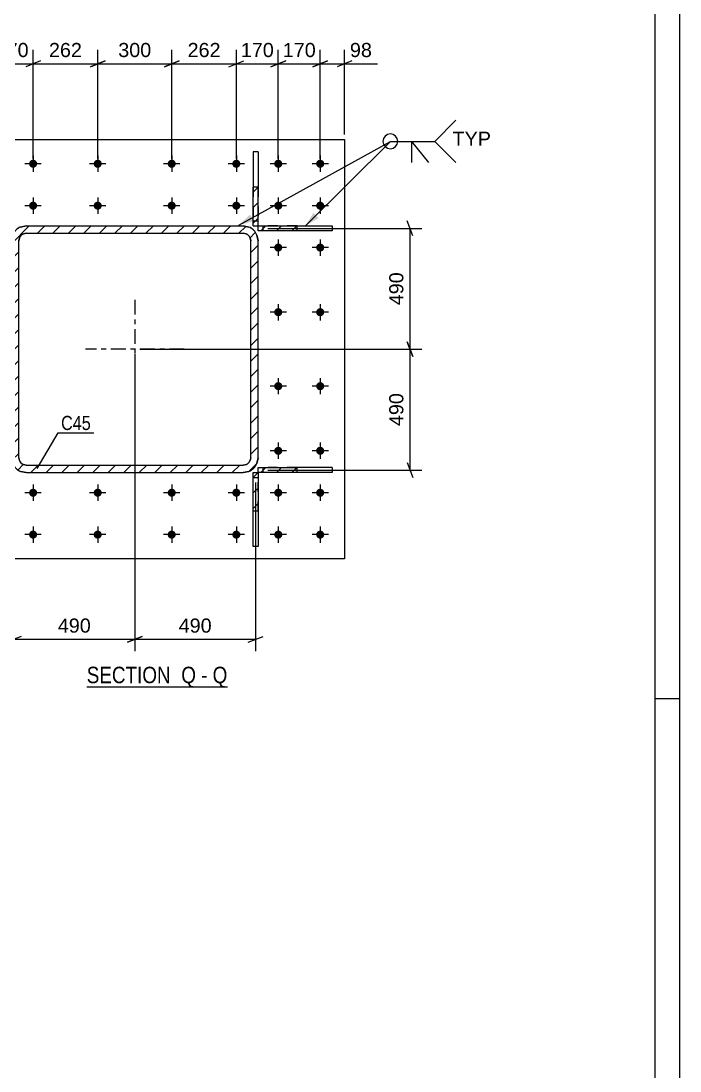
# Model space of a CAD drawing. Header units: millimetres. Extents: x -178 to 663, y -245 to 349.
# Drawn here: x 529.2 to 662.8, y -22.2 to 190.7 of the extents above; entities that cross this region are included whole.
import ezdxf

# ---------------------------------------------------------------- set-up
doc = ezdxf.new("R2010")
doc.units = ezdxf.units.MM
doc.linetypes.add('DXK_LINE_DOT2', pattern=[3.9198, 1.9599, -1.9599])
doc.linetypes.add('DXK_LINE_DOT3', pattern=[5.9187, 2.979, -0.9799, 0.9799, -0.9799])
doc.styles.add('Arial', font='ARIAL.TTF', dxfattribs={"height": 0.2})
doc.styles.add('Arial Narrow', font='ARIALN.TTF', dxfattribs={"height": 0.2})

# ---------------------------------------------------------------- blocks, each defined once
blk = doc.blocks.new('Unknown-339278997-18 - 22243')
at = {"color": 6, "linetype": 'Continuous'}
blk.add_line((542.56, 55.71), (571.06, 55.71), dxfattribs=at)
at = {"color": 0, "linetype": 'Continuous'}
blk.add_wipeout([(560.67, 56.46), (560.67, 59.96), (542.56, 59.96), (542.56, 56.46)], dxfattribs=at)
at = {"color": 7, "linetype": 'Continuous', "style": 'Arial Narrow'}
blk.add_text('SECTION ', height=3.34, dxfattribs=at).set_placement((542.56, 56.46))
at = {"color": 0, "linetype": 'Continuous'}
blk.add_wipeout([(564.7, 56.46), (564.7, 59.96), (561.72, 59.96), (561.72, 56.46)], dxfattribs=at)
at = {"color": 7, "linetype": 'Continuous', "style": 'Arial Narrow'}
blk.add_text('Q', height=3.34, dxfattribs=at).set_placement((561.72, 56.46))
at = {"color": 0, "linetype": 'Continuous'}
blk.add_wipeout([(567.03, 56.46), (567.03, 59.96), (565.75, 59.96), (565.75, 56.46)], dxfattribs=at)
at = {"color": 7, "linetype": 'Continuous', "style": 'Arial Narrow'}
blk.add_text('-', height=3.34, dxfattribs=at).set_placement((565.75, 56.46))
at = {"color": 0, "linetype": 'Continuous'}
blk.add_wipeout([(571.06, 56.46), (571.06, 59.96), (568.08, 59.96), (568.08, 56.46)], dxfattribs=at)
at = {"color": 7, "linetype": 'Continuous', "style": 'Arial Narrow'}
blk.add_text('Q', height=3.34, dxfattribs=at).set_placement((568.08, 56.46))
blk = doc.blocks.new('Unknown-339278997-1130')
at = {"color": 5, "linetype": 'Continuous'}
for p, q in [((662.81, -244.71), (662.81, 349.29)), ((657.81, -239.71), (657.81, 344.29)), ((662.81, 53.29), (657.81, 53.29))]:
    blk.add_line(p, q, dxfattribs=at)
blk = doc.blocks.new('Part-339278997-22323 - 22243')
at = {"linetype": 'Continuous'}
h = blk.add_hatch(dxfattribs=at)
h.set_pattern_fill('', scale=0.7, style=0, pattern_type=0)
h.set_pattern_definition([(45, (575.4344, 99.4045), (-1.571545, 1.571545), [])])
h.paths.add_polyline_path([(574.29, 99.18), (575.43, 99.4), (576.41, 100.05), (577.06, 101.03), (577.29, 102.18), (577.29, 146.18), (577.06, 147.32), (576.41, 148.3), (575.43, 148.95), (574.29, 149.18), (530.29, 149.18), (529.14, 148.95), (528.17, 148.3), (527.51, 147.32), (527.29, 146.18), (527.29, 102.18), (527.51, 101.03), (528.17, 100.05), (529.14, 99.4), (530.29, 99.18)])
h.paths.add_polyline_path([(529.71, 100.79), (529.23, 101.12), (528.9, 101.6), (528.79, 102.18), (528.79, 146.18), (528.9, 146.75), (529.23, 147.24), (529.71, 147.56), (530.29, 147.68), (574.29, 147.68), (574.86, 147.56), (575.35, 147.24), (575.67, 146.75), (575.79, 146.18), (575.79, 102.18), (575.67, 101.6), (575.35, 101.12), (574.86, 100.79), (574.29, 100.68), (530.29, 100.68)])
at = {"color": 7, "linetype": 'DXK_LINE_DOT2'}
for p, q in [((529.14, 148.95), (530.29, 149.18)), ((530.29, 149.18), (574.29, 149.18)), ((574.29, 149.18), (575.43, 148.95)), ((527.29, 146.18), (527.51, 147.32)), ((530.29, 147.68), (529.71, 147.56)), ((530.29, 147.68), (574.29, 147.68)), ((574.86, 147.56), (574.29, 147.68)), ((577.06, 147.32), (577.29, 146.18)), ((527.29, 102.18), (527.29, 146.18)), ((528.9, 146.75), (528.79, 146.18)), ((528.79, 102.18), (528.79, 146.18)), ((575.79, 146.18), (575.67, 146.75)), ((575.79, 102.18), (575.79, 146.18)), ((577.29, 102.18), (577.29, 146.18)), ((527.51, 101.03), (527.29, 102.18)), ((528.79, 102.18), (528.9, 101.6)), ((529.71, 100.79), (530.29, 100.68)), ((530.29, 100.68), (574.29, 100.68)), ((574.29, 100.68), (574.86, 100.79)), ((575.67, 101.6), (575.79, 102.18)), ((577.29, 102.18), (577.06, 101.03)), ((530.29, 99.18), (529.14, 99.4)), ((530.29, 99.18), (574.29, 99.18)), ((575.43, 99.4), (574.29, 99.18))]:
    blk.add_line(p, q, dxfattribs=at)
at = {"color": 2, "linetype": 'Continuous'}
for p, q in [((530.29, 149.18), (529.14, 148.95)), ((530.29, 149.18), (574.29, 149.18)), ((575.43, 148.95), (574.29, 149.18)), ((527.51, 147.32), (527.29, 146.18)), ((529.71, 147.56), (530.29, 147.68)), ((530.29, 147.68), (574.29, 147.68)), ((574.29, 147.68), (574.86, 147.56)), ((577.29, 146.18), (577.06, 147.32)), ((527.29, 102.18), (527.29, 146.18)), ((528.79, 146.18), (528.9, 146.75)), ((528.79, 102.18), (528.79, 146.18)), ((575.67, 146.75), (575.79, 146.18)), ((575.79, 102.18), (575.79, 146.18)), ((577.29, 102.18), (577.29, 146.18)), ((527.29, 102.18), (527.51, 101.03)), ((528.9, 101.6), (528.79, 102.18)), ((530.29, 100.68), (529.71, 100.79)), ((530.29, 100.68), (574.29, 100.68)), ((574.86, 100.79), (574.29, 100.68)), ((575.79, 102.18), (575.67, 101.6)), ((577.06, 101.03), (577.29, 102.18)), ((529.14, 99.4), (530.29, 99.18)), ((530.29, 99.18), (574.29, 99.18)), ((574.29, 99.18), (575.43, 99.4))]:
    blk.add_line(p, q, dxfattribs=at)
at = {"color": 7, "linetype": 'DXK_LINE_DOT3'}
for p, q in [((552.29, 134.18), (552.29, 114.18)), ((562.29, 124.18), (542.29, 124.18))]:
    blk.add_line(p, q, dxfattribs=at)
at = {"color": 7, "linetype": 'DXK_LINE_DOT2'}
for centre, radius, start, end in [((530.29, 146.18), 3, 112.5, 157.5), ((530.29, 146.18), 1.5, 112.5, 157.5), ((574.29, 146.18), 1.5, 22.5, 67.5), ((574.29, 146.18), 3, 22.5, 67.5), ((530.29, 102.18), 3, 202.5, 247.5), ((530.29, 102.18), 1.5, 202.5, 247.5), ((574.29, 102.18), 1.5, 292.5, 337.5), ((574.29, 102.18), 3, 292.5, 337.5)]:
    blk.add_arc(centre, radius, start, end, dxfattribs=at)
at = {"color": 2, "linetype": 'Continuous'}
for centre, radius, start, end in [((530.29, 146.18), 3, 112.5, 157.5), ((530.29, 146.18), 1.5, 112.5, 157.5), ((574.29, 146.18), 1.5, 22.5, 67.5), ((574.29, 146.18), 3, 22.5, 67.5), ((530.29, 102.18), 3, 202.5, 247.5), ((530.29, 102.18), 1.5, 202.5, 247.5), ((574.29, 102.18), 1.5, 292.5, 337.5), ((574.29, 102.18), 3, 292.5, 337.5)]:
    blk.add_arc(centre, radius, start, end, dxfattribs=at)
blk = doc.blocks.new('Part-339278997-22294 - 22243')
at = {"linetype": 'Continuous'}
h = blk.add_hatch(dxfattribs=at)
h.set_pattern_fill('', scale=0.7, style=0, pattern_type=0)
h.set_pattern_definition([(45, (577.2863, 99.1761), (-1.57154, 1.57154), [])])
h.paths.add_polyline_path([(577.29, 91.31), (577.29, 99.18), (576.29, 99.18), (576.29, 91.31)])
at = {"color": 7, "linetype": 'DXK_LINE_DOT2'}
for p, q in [((576.29, 91.31), (576.29, 99.18)), ((576.29, 99.18), (577.29, 99.18)), ((576.29, 98.18), (577.29, 98.18)), ((577.29, 91.31), (577.29, 99.18))]:
    blk.add_line(p, q, dxfattribs=at)
at = {"color": 2, "linetype": 'Continuous'}
for p, q in [((576.29, 91.31), (576.29, 99.18)), ((576.29, 99.18), (577.29, 99.18)), ((577.29, 99.18), (577.29, 91.31)), ((576.29, 84.18), (576.29, 91.31)), ((577.29, 91.31), (576.29, 91.31)), ((577.29, 91.31), (577.29, 84.18)), ((577.29, 84.18), (576.29, 84.18))]:
    blk.add_line(p, q, dxfattribs=at)
blk = doc.blocks.new('Part-339278997-22253 - 22243')
at = {"color": 2, "linetype": 'Continuous'}
for p, q in [((509.79, 166.68), (594.79, 166.68)), ((509.79, 81.68), (509.79, 166.68)), ((594.79, 166.68), (594.79, 81.68)), ((594.79, 81.68), (509.79, 81.68))]:
    blk.add_line(p, q, dxfattribs=at)
blk = doc.blocks.new('Part-339278997-22254 - 22243')
at = {"linetype": 'Continuous'}
h = blk.add_hatch(dxfattribs=at)
h.set_pattern_fill('', scale=0.7, style=0, pattern_type=0)
h.set_pattern_definition([(45, (577.2863, 157.0397), (-1.57154, 1.57154), [])])
h.paths.add_polyline_path([(577.29, 149.18), (577.29, 157.04), (576.29, 157.04), (576.29, 149.18)])
at = {"color": 2, "linetype": 'Continuous'}
for p, q in [((576.29, 164.18), (576.29, 157.04)), ((577.29, 164.18), (576.29, 164.18)), ((577.29, 164.18), (577.29, 157.04)), ((576.29, 149.18), (576.29, 157.04)), ((577.29, 157.04), (576.29, 157.04)), ((577.29, 149.18), (577.29, 157.04)), ((576.29, 149.18), (577.29, 149.18))]:
    blk.add_line(p, q, dxfattribs=at)
at = {"color": 7, "linetype": 'DXK_LINE_DOT2'}
for p, q in [((576.29, 157.04), (576.29, 149.18)), ((577.29, 157.04), (577.29, 149.18)), ((576.29, 150.18), (577.29, 150.18)), ((576.29, 149.18), (577.29, 149.18))]:
    blk.add_line(p, q, dxfattribs=at)
blk = doc.blocks.new('Part-339278997-22255 - 22243')
at = {"linetype": 'Continuous'}
h = blk.add_hatch(dxfattribs=at)
h.set_pattern_fill('', scale=0.7, style=0, pattern_type=0)
h.set_pattern_definition([(45, (585.1498, 149.1761), (-1.57154, 1.57154), [])])
h.paths.add_polyline_path([(585.15, 148.18), (585.15, 149.18), (577.29, 149.18), (577.29, 148.18)])
at = {"color": 7, "linetype": 'DXK_LINE_DOT2'}
for p, q in [((585.15, 149.18), (577.29, 149.18)), ((577.29, 148.18), (577.29, 149.18)), ((578.29, 148.18), (578.29, 149.18)), ((585.15, 148.18), (577.29, 148.18))]:
    blk.add_line(p, q, dxfattribs=at)
at = {"color": 2, "linetype": 'Continuous'}
for p, q in [((577.29, 149.18), (585.15, 149.18)), ((577.29, 148.18), (577.29, 149.18)), ((585.15, 149.18), (592.29, 149.18)), ((585.15, 149.18), (585.15, 148.18)), ((592.29, 149.18), (592.29, 148.18)), ((585.15, 148.18), (577.29, 148.18)), ((592.29, 148.18), (585.15, 148.18))]:
    blk.add_line(p, q, dxfattribs=at)
blk = doc.blocks.new('Part-339278997-22295 - 22243')
at = {"linetype": 'Continuous'}
h = blk.add_hatch(dxfattribs=at)
h.set_pattern_fill('', scale=0.7, style=0, pattern_type=0)
h.set_pattern_definition([(45, (585.1498, 100.1761), (-1.57154, 1.57154), [])])
h.paths.add_polyline_path([(585.15, 99.18), (585.15, 100.18), (577.29, 100.18), (577.29, 99.18)])
at = {"color": 7, "linetype": 'DXK_LINE_DOT2'}
for p, q in [((585.15, 100.18), (577.29, 100.18)), ((577.29, 99.18), (577.29, 100.18)), ((578.29, 99.18), (578.29, 100.18)), ((585.15, 99.18), (577.29, 99.18))]:
    blk.add_line(p, q, dxfattribs=at)
at = {"color": 2, "linetype": 'Continuous'}
for p, q in [((577.29, 100.18), (585.15, 100.18)), ((577.29, 99.18), (577.29, 100.18)), ((592.29, 100.18), (585.15, 100.18)), ((585.15, 100.18), (585.15, 99.18)), ((592.29, 100.18), (592.29, 99.18)), ((585.15, 99.18), (577.29, 99.18)), ((592.29, 99.18), (585.15, 99.18))]:
    blk.add_line(p, q, dxfattribs=at)
blk = doc.blocks.new('Bolt-339278997-22346 - 22243')
at = {"linetype": 'Continuous'}
for points in [[(515.51, 161.78, -1), (513.86, 161.78, -1)], [(524.01, 161.78, -1), (522.36, 161.78, -1)], [(532.51, 161.78, -1), (530.86, 161.78, -1)], [(545.61, 161.78, -1), (543.96, 161.78, -1)], [(560.61, 161.78, -1), (558.96, 161.78, -1)], [(573.71, 161.78, -1), (572.06, 161.78, -1)], [(582.21, 161.78, -1), (580.56, 161.78, -1)], [(590.71, 161.78, -1), (589.06, 161.78, -1)], [(515.51, 153.28, -1), (513.86, 153.28, -1)], [(524.01, 153.28, -1), (522.36, 153.28, -1)], [(532.51, 153.28, -1), (530.86, 153.28, -1)], [(545.61, 153.28, -1), (543.96, 153.28, -1)], [(560.61, 153.28, -1), (558.96, 153.28, -1)], [(573.71, 153.28, -1), (572.06, 153.28, -1)], [(582.21, 153.28, -1), (580.56, 153.28, -1)], [(590.71, 153.28, -1), (589.06, 153.28, -1)], [(515.51, 144.78, -1), (513.86, 144.78, -1)], [(524.01, 144.78, -1), (522.36, 144.78, -1)], [(582.21, 144.78, -1), (580.56, 144.78, -1)], [(590.71, 144.78, -1), (589.06, 144.78, -1)], [(515.51, 131.68, -1), (513.86, 131.68, -1)], [(524.01, 131.68, -1), (522.36, 131.68, -1)], [(582.21, 131.68, -1), (580.56, 131.68, -1)], [(590.71, 131.68, -1), (589.06, 131.68, -1)], [(515.51, 116.68, -1), (513.86, 116.68, -1)], [(524.01, 116.68, -1), (522.36, 116.68, -1)], [(582.21, 116.68, -1), (580.56, 116.68, -1)], [(590.71, 116.68, -1), (589.06, 116.68, -1)], [(515.51, 103.58, -1), (513.86, 103.58, -1)], [(524.01, 103.58, -1), (522.36, 103.58, -1)], [(582.21, 103.58, -1), (580.56, 103.58, -1)], [(590.71, 103.58, -1), (589.06, 103.58, -1)], [(515.51, 95.08, -1), (513.86, 95.08, -1)], [(524.01, 95.08, -1), (522.36, 95.08, -1)], [(532.51, 95.08, -1), (530.86, 95.08, -1)], [(545.61, 95.08, -1), (543.96, 95.08, -1)], [(560.61, 95.08, -1), (558.96, 95.08, -1)], [(573.71, 95.08, -1), (572.06, 95.08, -1)], [(582.21, 95.08, -1), (580.56, 95.08, -1)], [(590.71, 95.08, -1), (589.06, 95.08, -1)], [(515.51, 86.58, -1), (513.86, 86.58, -1)], [(524.01, 86.58, -1), (522.36, 86.58, -1)], [(532.51, 86.58, -1), (530.86, 86.58, -1)], [(545.61, 86.58, -1), (543.96, 86.58, -1)], [(560.61, 86.58, -1), (558.96, 86.58, -1)], [(573.71, 86.58, -1), (572.06, 86.58, -1)], [(582.21, 86.58, -1), (580.56, 86.58, -1)], [(590.71, 86.58, -1), (589.06, 86.58, -1)]]:
    blk.add_hatch(color=1, dxfattribs=at).paths.add_polyline_path(points)
at = {"color": 1, "linetype": 'Continuous'}
for p, q in [((514.69, 163.43), (514.69, 160.13)), ((523.19, 163.43), (523.19, 160.13)), ((531.69, 163.43), (531.69, 160.13)), ((544.79, 163.43), (544.79, 160.13)), ((559.79, 163.43), (559.79, 160.13)), ((572.89, 163.43), (572.89, 160.13)), ((581.39, 163.43), (581.39, 160.13)), ((589.89, 163.43), (589.89, 160.13)), ((516.34, 161.78), (513.04, 161.78)), ((524.84, 161.78), (521.54, 161.78)), ((533.34, 161.78), (530.04, 161.78)), ((546.44, 161.78), (543.14, 161.78)), ((561.44, 161.78), (558.14, 161.78)), ((574.54, 161.78), (571.24, 161.78)), ((583.04, 161.78), (579.74, 161.78)), ((591.54, 161.78), (588.24, 161.78)), ((514.69, 154.93), (514.69, 151.63)), ((523.19, 154.93), (523.19, 151.63)), ((531.69, 154.93), (531.69, 151.63)), ((544.79, 154.93), (544.79, 151.63)), ((559.79, 154.93), (559.79, 151.63)), ((572.89, 154.93), (572.89, 151.63)), ((581.39, 154.93), (581.39, 151.63)), ((589.89, 154.93), (589.89, 151.63)), ((516.34, 153.28), (513.04, 153.28)), ((524.84, 153.28), (521.54, 153.28)), ((533.34, 153.28), (530.04, 153.28)), ((546.44, 153.28), (543.14, 153.28)), ((561.44, 153.28), (558.14, 153.28)), ((574.54, 153.28), (571.24, 153.28)), ((583.04, 153.28), (579.74, 153.28)), ((591.54, 153.28), (588.24, 153.28)), ((516.34, 144.78), (513.04, 144.78)), ((514.69, 146.43), (514.69, 143.13)), ((524.84, 144.78), (521.54, 144.78)), ((523.19, 146.43), (523.19, 143.13)), ((583.04, 144.78), (579.74, 144.78)), ((581.39, 146.43), (581.39, 143.13)), ((591.54, 144.78), (588.24, 144.78)), ((589.89, 146.43), (589.89, 143.13)), ((514.69, 133.33), (514.69, 130.03)), ((523.19, 133.33), (523.19, 130.03)), ((581.39, 133.33), (581.39, 130.03)), ((589.89, 133.33), (589.89, 130.03)), ((516.34, 131.68), (513.04, 131.68)), ((524.84, 131.68), (521.54, 131.68)), ((583.04, 131.68), (579.74, 131.68)), ((591.54, 131.68), (588.24, 131.68)), ((514.69, 118.33), (514.69, 115.03)), ((523.19, 118.33), (523.19, 115.03)), ((581.39, 118.33), (581.39, 115.03)), ((589.89, 118.33), (589.89, 115.03)), ((516.34, 116.68), (513.04, 116.68)), ((524.84, 116.68), (521.54, 116.68)), ((583.04, 116.68), (579.74, 116.68)), ((591.54, 116.68), (588.24, 116.68)), ((514.69, 105.23), (514.69, 101.93)), ((523.19, 105.23), (523.19, 101.93)), ((581.39, 105.23), (581.39, 101.93)), ((589.89, 105.23), (589.89, 101.93)), ((516.34, 103.58), (513.04, 103.58)), ((524.84, 103.58), (521.54, 103.58)), ((583.04, 103.58), (579.74, 103.58)), ((591.54, 103.58), (588.24, 103.58)), ((514.69, 96.73), (514.69, 93.43)), ((523.19, 96.73), (523.19, 93.43)), ((531.69, 96.73), (531.69, 93.43)), ((544.79, 96.73), (544.79, 93.43)), ((559.79, 96.73), (559.79, 93.43)), ((572.89, 96.73), (572.89, 93.43)), ((581.39, 96.73), (581.39, 93.43)), ((589.89, 96.73), (589.89, 93.43)), ((516.34, 95.08), (513.04, 95.08)), ((524.84, 95.08), (521.54, 95.08)), ((533.34, 95.08), (530.04, 95.08)), ((546.44, 95.08), (543.14, 95.08)), ((561.44, 95.08), (558.14, 95.08)), ((574.54, 95.08), (571.24, 95.08)), ((583.04, 95.08), (579.74, 95.08)), ((591.54, 95.08), (588.24, 95.08)), ((514.69, 88.23), (514.69, 84.93)), ((523.19, 88.23), (523.19, 84.93)), ((531.69, 88.23), (531.69, 84.93)), ((544.79, 88.23), (544.79, 84.93)), ((559.79, 88.23), (559.79, 84.93)), ((572.89, 88.23), (572.89, 84.93)), ((581.39, 88.23), (581.39, 84.93)), ((589.89, 88.23), (589.89, 84.93)), ((516.34, 86.58), (513.04, 86.58)), ((524.84, 86.58), (521.54, 86.58)), ((533.34, 86.58), (530.04, 86.58)), ((546.44, 86.58), (543.14, 86.58)), ((561.44, 86.58), (558.14, 86.58)), ((574.54, 86.58), (571.24, 86.58)), ((583.04, 86.58), (579.74, 86.58)), ((591.54, 86.58), (588.24, 86.58))]:
    blk.add_line(p, q, dxfattribs=at)
blk = doc.blocks.new('StraightDimension-339278997-24824 - 22243')
at = {"color": 7, "linetype": 'Continuous'}
for p, q in [((608.69, 122.68), (607.49, 125.68)), ((553.29, 124.18), (610.49, 124.18)), ((608.09, 99.68), (608.09, 124.18)), ((607.49, 101.18), (608.69, 98.18)), ((579.29, 99.68), (610.49, 99.68))]:
    blk.add_line(p, q, dxfattribs=at)
at = {"color": 0}
blk.add_wipeout([(607.34, 115.86), (603.14, 115.86), (603.14, 107.99), (607.34, 107.99)], dxfattribs=at)
at = {"color": 3, "style": 'Arial'}
blk.add_text('490', height=2.865, rotation=90.0002, dxfattribs=at).set_placement((606.74, 108.59))
blk = doc.blocks.new('StraightDimension-339278997-24734 - 22243')
at = {"color": 7, "linetype": 'Continuous'}
for p, q in [((559.79, 162.78), (559.79, 184.91)), ((572.89, 162.78), (572.89, 184.91)), ((561.29, 182.66), (558.29, 181.46)), ((559.79, 182.06), (572.89, 182.06)), ((571.39, 181.46), (574.39, 182.66))]:
    blk.add_line(p, q, dxfattribs=at)
at = {"color": 0}
blk.add_wipeout([(570.27, 182.81), (570.27, 187.01), (562.4, 187.01), (562.4, 182.81)], dxfattribs=at)
at = {"color": 3, "style": 'Arial'}
blk.add_text('262', height=2.865, dxfattribs=at).set_placement((563, 183.41))
blk = doc.blocks.new('StraightDimension-339278997-24731 - 22243')
at = {"color": 7, "linetype": 'Continuous'}
for p, q in [((589.89, 162.78), (589.89, 184.91)), ((594.79, 167.68), (594.79, 184.91)), ((588.39, 181.46), (591.39, 182.66)), ((589.89, 182.06), (594.79, 182.06)), ((596.29, 182.66), (593.29, 181.46))]:
    blk.add_line(p, q, dxfattribs=at)
at = {"color": 0}
blk.add_wipeout([(600.96, 182.81), (600.96, 187.01), (595.31, 187.01), (595.31, 182.81)], dxfattribs=at)
at = {"color": 7, "linetype": 'Continuous'}
blk.add_line((594.79, 182.06), (601.48, 182.06), dxfattribs=at)
blk.add_line((594.79, 182.06), (601.48, 182.06), dxfattribs=at)
at = {"color": 3, "style": 'Arial'}
blk.add_text('98', height=2.865, dxfattribs=at).set_placement((595.91, 183.41))
blk = doc.blocks.new('StraightDimension-339278997-24732 - 22243')
at = {"color": 7, "linetype": 'Continuous'}
for p, q in [((581.39, 162.78), (581.39, 184.91)), ((589.89, 162.78), (589.89, 184.91)), ((579.89, 181.46), (582.89, 182.66)), ((581.39, 182.06), (589.89, 182.06)), ((591.39, 182.66), (588.39, 181.46))]:
    blk.add_line(p, q, dxfattribs=at)
at = {"color": 0}
blk.add_wipeout([(589.57, 182.81), (589.57, 187.01), (581.7, 187.01), (581.7, 182.81)], dxfattribs=at)
at = {"color": 3, "style": 'Arial'}
blk.add_text('170', height=2.865, dxfattribs=at).set_placement((582.3, 183.41))
blk = doc.blocks.new('StraightDimension-339278997-24733 - 22243')
at = {"color": 7, "linetype": 'Continuous'}
for p, q in [((572.89, 162.78), (572.89, 184.91)), ((581.39, 162.78), (581.39, 184.91)), ((571.39, 181.46), (574.39, 182.66)), ((572.89, 182.06), (581.39, 182.06)), ((582.89, 182.66), (579.89, 181.46))]:
    blk.add_line(p, q, dxfattribs=at)
at = {"color": 0}
blk.add_wipeout([(581.07, 182.81), (581.07, 187.01), (573.2, 187.01), (573.2, 182.81)], dxfattribs=at)
at = {"color": 3, "style": 'Arial'}
blk.add_text('170', height=2.865, dxfattribs=at).set_placement((573.8, 183.41))
blk = doc.blocks.new('StraightDimension-339278997-24735 - 22243')
at = {"color": 7, "linetype": 'Continuous'}
for p, q in [((544.79, 162.78), (544.79, 184.91)), ((559.79, 162.78), (559.79, 184.91)), ((546.29, 182.66), (543.29, 181.46)), ((544.79, 182.06), (559.79, 182.06)), ((558.29, 181.46), (561.29, 182.66))]:
    blk.add_line(p, q, dxfattribs=at)
at = {"color": 0}
blk.add_wipeout([(556.22, 182.81), (556.22, 187.01), (548.35, 187.01), (548.35, 182.81)], dxfattribs=at)
at = {"color": 3, "style": 'Arial'}
blk.add_text('300', height=2.865, dxfattribs=at).set_placement((548.95, 183.41))
blk = doc.blocks.new('StraightDimension-339278997-24736 - 22243')
at = {"color": 7, "linetype": 'Continuous'}
for p, q in [((531.69, 162.78), (531.69, 184.91)), ((544.79, 162.78), (544.79, 184.91)), ((533.19, 182.66), (530.19, 181.46)), ((531.69, 182.06), (544.79, 182.06)), ((543.29, 181.46), (546.29, 182.66))]:
    blk.add_line(p, q, dxfattribs=at)
at = {"color": 0}
blk.add_wipeout([(542.17, 182.81), (542.17, 187.01), (534.3, 187.01), (534.3, 182.81)], dxfattribs=at)
at = {"color": 3, "style": 'Arial'}
blk.add_text('262', height=2.865, dxfattribs=at).set_placement((534.9, 183.41))
blk = doc.blocks.new('StraightDimension-339278997-24737 - 22243')
at = {"color": 7, "linetype": 'Continuous'}
for p, q in [((523.19, 162.78), (523.19, 184.91)), ((531.69, 162.78), (531.69, 184.91)), ((521.69, 181.46), (524.69, 182.66)), ((523.19, 182.06), (531.69, 182.06)), ((533.19, 182.66), (530.19, 181.46))]:
    blk.add_line(p, q, dxfattribs=at)
at = {"color": 0}
blk.add_wipeout([(531.37, 182.81), (531.37, 187.01), (523.5, 187.01), (523.5, 182.81)], dxfattribs=at)
at = {"color": 3, "style": 'Arial'}
blk.add_text('170', height=2.865, dxfattribs=at).set_placement((524.1, 183.41))
blk = doc.blocks.new('StraightDimension-339278997-24808 - 22243')
at = {"color": 7, "linetype": 'Continuous'}
for p, q in [((552.29, 123.18), (552.29, 62.96)), ((576.79, 97.18), (576.79, 62.96)), ((553.79, 65.96), (550.79, 64.76)), ((552.29, 65.36), (576.79, 65.36)), ((575.29, 64.76), (578.29, 65.96))]:
    blk.add_line(p, q, dxfattribs=at)
at = {"color": 0}
blk.add_wipeout([(568.47, 66.11), (568.47, 70.31), (560.6, 70.31), (560.6, 66.11)], dxfattribs=at)
at = {"color": 3, "style": 'Arial'}
blk.add_text('490', height=2.865, dxfattribs=at).set_placement((561.2, 66.71))
blk = doc.blocks.new('StraightDimension-339278997-24809 - 22243')
at = {"color": 7, "linetype": 'Continuous'}
for p, q in [((552.29, 123.18), (552.29, 62.96)), ((527.79, 97.18), (527.79, 62.96)), ((529.29, 65.96), (526.29, 64.76)), ((527.79, 65.36), (552.29, 65.36)), ((550.79, 64.76), (553.79, 65.96))]:
    blk.add_line(p, q, dxfattribs=at)
at = {"color": 0}
blk.add_wipeout([(543.97, 66.11), (543.97, 70.31), (536.1, 70.31), (536.1, 66.11)], dxfattribs=at)
at = {"color": 3, "style": 'Arial'}
blk.add_text('490', height=2.865, dxfattribs=at).set_placement((536.7, 66.71))
blk = doc.blocks.new('StraightDimension-339278997-24823 - 22243')
at = {"color": 7, "linetype": 'Continuous'}
for p, q in [((608.69, 147.18), (607.49, 150.18)), ((579.29, 148.68), (610.49, 148.68)), ((608.09, 124.18), (608.09, 148.68)), ((607.49, 125.68), (608.69, 122.68)), ((553.29, 124.18), (610.49, 124.18))]:
    blk.add_line(p, q, dxfattribs=at)
at = {"color": 0}
blk.add_wipeout([(607.34, 140.36), (603.14, 140.36), (603.14, 132.49), (607.34, 132.49)], dxfattribs=at)
at = {"color": 3, "style": 'Arial'}
blk.add_text('490', height=2.865, rotation=90.0002, dxfattribs=at).set_placement((606.74, 133.09))
blk = doc.blocks.new('Mark-339278997-24837 - 22243')
at = {"color": 0}
blk.add_wipeout([(543.39, 107.79), (543.39, 110.79), (537.36, 110.79), (537.36, 107.79)], dxfattribs=at)
blk.add_wipeout([(543.39, 107.79), (543.39, 110.79), (537.36, 110.79), (537.36, 107.79)], dxfattribs=at)
at = {"color": 30, "linetype": 'Continuous'}
for p, q in [((532.54, 99.98), (536.76, 107.19)), ((536.76, 107.19), (543.99, 107.19))]:
    blk.add_line(p, q, dxfattribs=at)
at = {"color": 3, "style": 'Arial Narrow'}
blk.add_text('C45', height=2.863, dxfattribs=at).set_placement((537.36, 107.79))
blk = doc.blocks.new('WeldMark-339278997-24853 - 22243')
at = {"linetype": 'Continuous'}
for points in [[(576.39, 150.15), (573.41, 149.35), (575.67, 151.46)], [(589.55, 150.76), (586.89, 149.18), (588.49, 151.82)]]:
    blk.add_hatch(color=30, dxfattribs=at).paths.add_polyline_path(points)
at = {"color": 30, "linetype": 'Continuous'}
for p, q in [((573.41, 149.35), (604.11, 166.32)), ((586.89, 149.18), (604.11, 166.32)), ((604.11, 166.32), (613.11, 166.32))]:
    blk.add_line(p, q, dxfattribs=at)
at = {"color": 3, "linetype": 'Continuous'}
for q in [(611.83, 162.04), (608.4, 162.04)]:
    blk.add_line((608.4, 166.32), q, dxfattribs=at)
for start, end in [(90, 270), (270, 90)]:
    blk.add_arc((604.11, 166.32), 1.5, start, end, dxfattribs=at)
at = {"color": 0, "linetype": 'Continuous'}
blk.add_wipeout([(624.49, 165.42), (624.49, 168.42), (616.71, 168.42), (616.71, 165.42)], dxfattribs=at)
blk.add_wipeout([(624.49, 165.42), (624.49, 168.42), (616.71, 168.42), (616.71, 165.42)], dxfattribs=at)
at = {"color": 3, "linetype": 'Continuous'}
for q in [(617.4, 170.61), (617.4, 162.04)]:
    blk.add_line((613.11, 166.32), q, dxfattribs=at)
at = {"color": 3, "linetype": 'Continuous', "style": 'Arial'}
blk.add_text('TYP', height=2.865, dxfattribs=at).set_placement((616.71, 165.42))

msp = doc.modelspace()

# ---------------------------------------------------------------- block references
for name in ['Part-339278997-22253 - 22243', 'Part-339278997-22254 - 22243', 'Bolt-339278997-22346 - 22243', 'Part-339278997-22323 - 22243', 'Part-339278997-22255 - 22243', 'Part-339278997-22295 - 22243', 'Part-339278997-22294 - 22243', 'Unknown-339278997-18 - 22243']:
    msp.add_blockref(name, (0, 0))

# ---------------------------------------------------------------- next in the draw order: block references
msp.add_blockref('Unknown-339278997-1130', (0, 0))

# ---------------------------------------------------------------- next in the draw order: block references
for name in ['StraightDimension-339278997-24734 - 22243', 'StraightDimension-339278997-24731 - 22243', 'StraightDimension-339278997-24824 - 22243']:
    msp.add_blockref(name, (0, 0))

# ---------------------------------------------------------------- next in the draw order: block references
for name in ['StraightDimension-339278997-24735 - 22243', 'StraightDimension-339278997-24732 - 22243', 'StraightDimension-339278997-24808 - 22243']:
    msp.add_blockref(name, (0, 0))

# ---------------------------------------------------------------- next in the draw order: block references
for name in ['StraightDimension-339278997-24736 - 22243', 'StraightDimension-339278997-24733 - 22243', 'StraightDimension-339278997-24809 - 22243']:
    msp.add_blockref(name, (0, 0))

# ---------------------------------------------------------------- next in the draw order: block references
for name in ['StraightDimension-339278997-24737 - 22243', 'StraightDimension-339278997-24823 - 22243', 'Mark-339278997-24837 - 22243']:
    msp.add_blockref(name, (0, 0))

# ---------------------------------------------------------------- next in the draw order: block references
msp.add_blockref('WeldMark-339278997-24853 - 22243', (0, 0))

doc.saveas('drawing.dxf')
